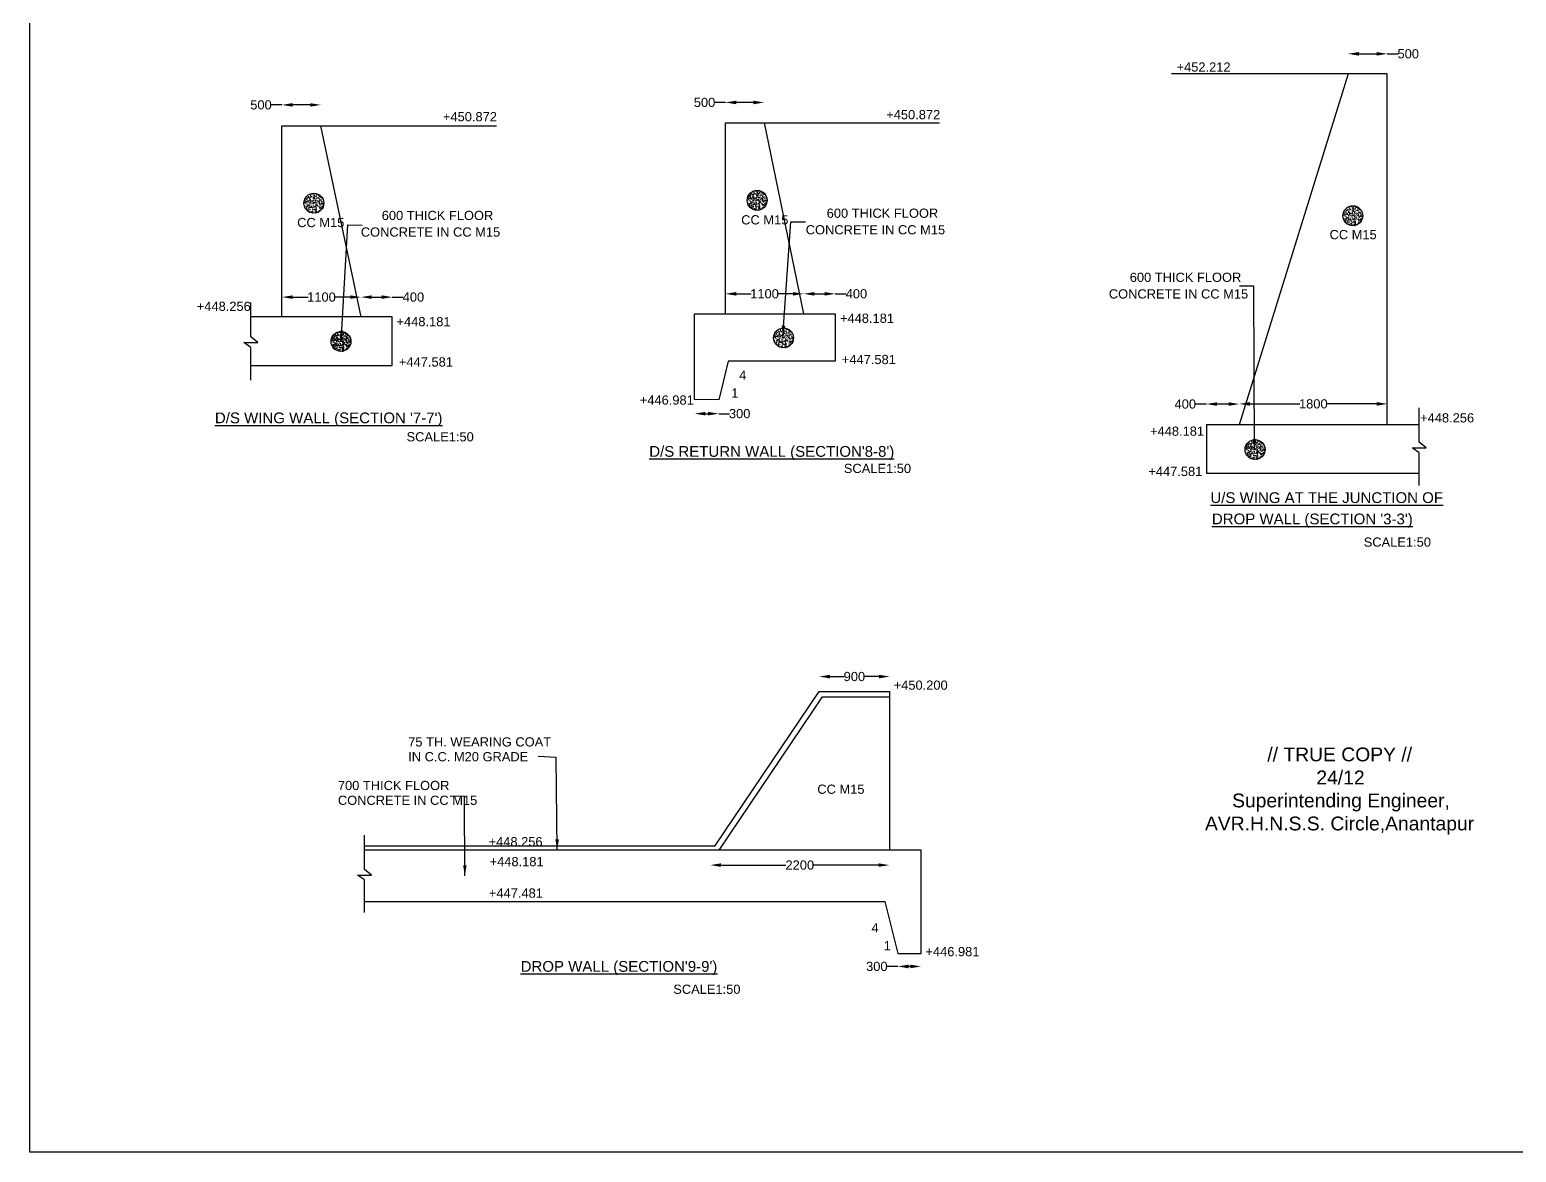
# Model space of a CAD drawing. Header units: millimetres. Extents: x -53248105 to -53232959, y 22134309 to 22146675.
# Drawn here: x -53248105 to -53243263, y 22140773 to 22144430 of the extents above; entities that cross this region are included whole.
import ezdxf

# ---------------------------------------------------------------- set-up
doc = ezdxf.new("R2010")
doc.units = ezdxf.units.MM
doc.header["$MEASUREMENT"] = 0
for name, color, linetype in [('DIMENSION', 7, 'Continuous'), ('DIMENSIONS', 7, 'Continuous'), ('DRAWING', 2, 'Continuous'), ('TEXT', 7, 'Continuous')]:
    doc.layers.add(name, color=color, linetype=linetype)
doc.styles.get("Standard").update_dxf_attribs({"font": 'arial.ttf', "height": 30})
doc.dimstyles.get("Standard").update_dxf_attribs({"dimtxt": 35, "dimasz": 35, "dimexe": 0.18, "dimexo": 0.0625, "dimgap": 0.09, "dimtad": 0, "dimdec": 0, "dimzin": 0, "dimdsep": 46, "dimtxsty": 'Standard', "dimcen": 0.09, "dimse1": 1, "dimse2": 1, "dimadec": 0, "dimazin": 0, "dimtfac": 1, "dimtdec": 0, "dimtofl": 0, "dimtmove": 0, "dimatfit": 3, "dimfxl": 1, "dimtolj": 1, "dimtzin": 0, "dimarcsym": 0})

# ---------------------------------------------------------------- blocks, each defined once
blk = doc.blocks.new('*D68')
at = {"layer": 'Defpoints', "color": 0, "transparency": 16777216}
for p in [(-53244165.1, 22143211.1), (-53244165.1, 22143142.4), (-53243682.8, 22143142.4)]:
    blk.add_point(p, dxfattribs=at)
at = {"layer": 'DIMENSION', "color": 0, "lineweight": -2, "transparency": 16777216}
for p, q in [((-53244130.1, 22143211.1), (-53243967.3, 22143211.1)), ((-53243717.8, 22143211.1), (-53243880.5, 22143211.1))]:
    blk.add_line(p, q, dxfattribs=at)
at = {"layer": 'DIMENSION', "color": 0, "transparency": 16777216}
for points in [[(-53244130.1, 22143217), (-53244130.1, 22143205.3), (-53244165.1, 22143211.1)], [(-53243717.8, 22143217), (-53243717.8, 22143205.3), (-53243682.8, 22143211.1)]]:
    blk.add_solid(points, dxfattribs=at)
at = {"layer": 'DIMENSION', "color": 0, "transparency": 16777216, "insert": (-53243923.9, 22143211.1), "char_height": 30, "attachment_point": 5}
blk.add_mtext('\\A1;1800', dxfattribs=at)
blk = doc.blocks.new('*D69')
at = {"layer": 'Defpoints', "color": 0, "transparency": 16777216}
for p in [(-53244272.1, 22143210.6), (-53244272.1, 22143142.4), (-53244165.1, 22143142.4)]:
    blk.add_point(p, dxfattribs=at)
at = {"layer": 'DIMENSION', "color": 0, "lineweight": -2, "transparency": 16777216}
for p, q in [((-53244272.1, 22143210.6), (-53244307.1, 22143210.6)), ((-53244200.1, 22143210.6), (-53244237.1, 22143210.6))]:
    blk.add_line(p, q, dxfattribs=at)
at = {"layer": 'DIMENSION', "color": 0, "transparency": 16777216}
for points in [[(-53244237.1, 22143216.4), (-53244237.1, 22143204.7), (-53244272.1, 22143210.6)], [(-53244200.1, 22143216.4), (-53244200.1, 22143204.7), (-53244165.1, 22143210.6)]]:
    blk.add_solid(points, dxfattribs=at)
at = {"layer": 'DIMENSION', "color": 0, "transparency": 16777216, "insert": (-53244340.8, 22143210.6), "char_height": 30, "attachment_point": 5}
blk.add_mtext('\\A1;400', dxfattribs=at)
blk = doc.blocks.new('*D70')
at = {"layer": 'Defpoints', "color": 0, "transparency": 16777216}
for p in [(-53243682.8, 22144351.6), (-53243810.5, 22144286.8), (-53243682.8, 22144286.8)]:
    blk.add_point(p, dxfattribs=at)
at = {"layer": 'DIMENSION', "color": 0, "lineweight": -2, "transparency": 16777216}
for p, q in [((-53243775.5, 22144351.6), (-53243717.8, 22144351.6)), ((-53243682.8, 22144351.6), (-53243647.8, 22144351.6))]:
    blk.add_line(p, q, dxfattribs=at)
at = {"layer": 'DIMENSION', "color": 0, "transparency": 16777216}
for points in [[(-53243775.5, 22144357.4), (-53243775.5, 22144345.7), (-53243810.5, 22144351.6)], [(-53243717.8, 22144357.4), (-53243717.8, 22144345.7), (-53243682.8, 22144351.6)]]:
    blk.add_solid(points, dxfattribs=at)
at = {"layer": 'DIMENSION', "color": 0, "transparency": 16777216, "insert": (-53243614.6, 22144351.6), "char_height": 30, "attachment_point": 5}
blk.add_mtext('\\A1;500', dxfattribs=at)
blk = doc.blocks.new('*D71')
at = {"layer": 'Defpoints', "color": 0, "transparency": 16777216}
for p in [(-53245939.3, 22143225), (-53245860.9, 22143224.3), (-53245860.9, 22143179.3)]:
    blk.add_point(p, dxfattribs=at)
at = {"layer": 'DIMENSION', "color": 0, "lineweight": -2, "transparency": 16777216}
for p, q in [((-53245904.3, 22143179.3), (-53245895.9, 22143179.3)), ((-53245860.9, 22143179.3), (-53245825.9, 22143179.3))]:
    blk.add_line(p, q, dxfattribs=at)
at = {"layer": 'DIMENSION', "color": 0, "transparency": 16777216}
for points in [[(-53245904.3, 22143185.2), (-53245904.3, 22143173.5), (-53245939.3, 22143179.3)], [(-53245895.9, 22143185.2), (-53245895.9, 22143173.5), (-53245860.9, 22143179.3)]]:
    blk.add_solid(points, dxfattribs=at)
at = {"layer": 'DIMENSION', "color": 0, "transparency": 16777216, "insert": (-53245792.7, 22143179.3), "char_height": 30, "attachment_point": 5}
blk.add_mtext('\\A1;300', dxfattribs=at)
blk = doc.blocks.new('*D72')
at = {"layer": 'Defpoints', "color": 0, "transparency": 16777216}
for p in [(-53245481, 22143569.7), (-53245584.3, 22143504.4), (-53245481, 22143504.4)]:
    blk.add_point(p, dxfattribs=at)
at = {"layer": 'DIMENSION', "color": 0, "lineweight": -2, "transparency": 16777216}
for p, q in [((-53245549.3, 22143569.7), (-53245516, 22143569.7)), ((-53245481, 22143569.7), (-53245446, 22143569.7))]:
    blk.add_line(p, q, dxfattribs=at)
at = {"layer": 'DIMENSION', "color": 0, "transparency": 16777216}
for points in [[(-53245549.3, 22143575.5), (-53245549.3, 22143563.9), (-53245584.3, 22143569.7)], [(-53245516, 22143575.5), (-53245516, 22143563.9), (-53245481, 22143569.7)]]:
    blk.add_solid(points, dxfattribs=at)
at = {"layer": 'DIMENSION', "color": 0, "transparency": 16777216, "insert": (-53245412.2, 22143569.7), "char_height": 30, "attachment_point": 5}
blk.add_mtext('\\A1;400', dxfattribs=at)
blk = doc.blocks.new('*D73')
at = {"layer": 'Defpoints', "color": 0, "transparency": 16777216}
for p in [(-53245839, 22143569.7), (-53245839, 22143504.4), (-53245584.3, 22143504.4)]:
    blk.add_point(p, dxfattribs=at)
at = {"layer": 'DIMENSION', "color": 0, "lineweight": -2, "transparency": 16777216}
for p, q in [((-53245804, 22143569.7), (-53245755.1, 22143569.7)), ((-53245619.3, 22143569.7), (-53245668.2, 22143569.7))]:
    blk.add_line(p, q, dxfattribs=at)
at = {"layer": 'DIMENSION', "color": 0, "transparency": 16777216}
for points in [[(-53245804, 22143575.5), (-53245804, 22143563.9), (-53245839, 22143569.7)], [(-53245619.3, 22143575.5), (-53245619.3, 22143563.9), (-53245584.3, 22143569.7)]]:
    blk.add_solid(points, dxfattribs=at)
at = {"layer": 'DIMENSION', "color": 0, "transparency": 16777216, "insert": (-53245711.6, 22143569.7), "char_height": 30, "attachment_point": 5}
blk.add_mtext('\\A1;1100', dxfattribs=at)
blk = doc.blocks.new('*D74')
at = {"layer": 'Defpoints', "color": 0, "transparency": 16777216}
for p in [(-53245839, 22144193.2), (-53245839, 22144126.6), (-53245712.9, 22144126.6)]:
    blk.add_point(p, dxfattribs=at)
at = {"layer": 'DIMENSION', "color": 0, "lineweight": -2, "transparency": 16777216}
for p, q in [((-53245839, 22144193.2), (-53245874, 22144193.2)), ((-53245747.9, 22144193.2), (-53245804, 22144193.2))]:
    blk.add_line(p, q, dxfattribs=at)
at = {"layer": 'DIMENSION', "color": 0, "transparency": 16777216}
for points in [[(-53245804, 22144199), (-53245804, 22144187.3), (-53245839, 22144193.2)], [(-53245747.9, 22144199), (-53245747.9, 22144187.3), (-53245712.9, 22144193.2)]]:
    blk.add_solid(points, dxfattribs=at)
at = {"layer": 'DIMENSION', "color": 0, "transparency": 16777216, "insert": (-53245907.1, 22144193.2), "char_height": 30, "attachment_point": 5}
blk.add_mtext('\\A1;500', dxfattribs=at)
blk = doc.blocks.new('*D75')
at = {"layer": 'Defpoints', "color": 0, "transparency": 16777216}
for p in [(-53246924.2, 22143559), (-53247026.2, 22143495), (-53246924.2, 22143495)]:
    blk.add_point(p, dxfattribs=at)
at = {"layer": 'DIMENSION', "color": 0, "lineweight": -2, "transparency": 16777216}
for p, q in [((-53246991.2, 22143559), (-53246959.2, 22143559)), ((-53246924.2, 22143559), (-53246889.2, 22143559))]:
    blk.add_line(p, q, dxfattribs=at)
at = {"layer": 'DIMENSION', "color": 0, "transparency": 16777216}
for points in [[(-53246991.2, 22143564.8), (-53246991.2, 22143553.2), (-53247026.2, 22143559)], [(-53246959.2, 22143564.8), (-53246959.2, 22143553.2), (-53246924.2, 22143559)]]:
    blk.add_solid(points, dxfattribs=at)
at = {"layer": 'DIMENSION', "color": 0, "transparency": 16777216, "insert": (-53246855.4, 22143559), "char_height": 30, "attachment_point": 5}
blk.add_mtext('\\A1;400', dxfattribs=at)
blk = doc.blocks.new('*D76')
at = {"layer": 'Defpoints', "color": 0, "transparency": 16777216}
for p in [(-53247283.9, 22143559), (-53247283.9, 22143495), (-53247026.2, 22143495)]:
    blk.add_point(p, dxfattribs=at)
at = {"layer": 'DIMENSION', "color": 0, "lineweight": -2, "transparency": 16777216}
for p, q in [((-53247248.9, 22143559), (-53247198.5, 22143559)), ((-53247061.2, 22143559), (-53247111.6, 22143559))]:
    blk.add_line(p, q, dxfattribs=at)
at = {"layer": 'DIMENSION', "color": 0, "transparency": 16777216}
for points in [[(-53247248.9, 22143564.9), (-53247248.9, 22143553.2), (-53247283.9, 22143559)], [(-53247061.2, 22143564.9), (-53247061.2, 22143553.2), (-53247026.2, 22143559)]]:
    blk.add_solid(points, dxfattribs=at)
at = {"layer": 'DIMENSION', "color": 0, "transparency": 16777216, "insert": (-53247155, 22143559), "char_height": 30, "attachment_point": 5}
blk.add_mtext('\\A1;1100', dxfattribs=at)
blk = doc.blocks.new('*D77')
at = {"layer": 'Defpoints', "color": 0, "transparency": 16777216}
for p in [(-53247283.9, 22144185.2), (-53247283.9, 22144117.1), (-53247156.7, 22144117.1)]:
    blk.add_point(p, dxfattribs=at)
at = {"layer": 'DIMENSION', "color": 0, "lineweight": -2, "transparency": 16777216}
for p, q in [((-53247283.9, 22144185.2), (-53247318.9, 22144185.2)), ((-53247191.7, 22144185.2), (-53247248.9, 22144185.2))]:
    blk.add_line(p, q, dxfattribs=at)
at = {"layer": 'DIMENSION', "color": 0, "transparency": 16777216}
for points in [[(-53247248.9, 22144191), (-53247248.9, 22144179.4), (-53247283.9, 22144185.2)], [(-53247191.7, 22144191), (-53247191.7, 22144179.4), (-53247156.7, 22144185.2)]]:
    blk.add_solid(points, dxfattribs=at)
at = {"layer": 'DIMENSION', "color": 0, "transparency": 16777216, "insert": (-53247352, 22144185.2), "char_height": 30, "attachment_point": 5}
blk.add_mtext('\\A1;500', dxfattribs=at)
blk = doc.blocks.new('*D78')
at = {"layer": 'Defpoints', "color": 0, "transparency": 16777216}
for p in [(-53245533.8, 22142322.8), (-53245533.8, 22142274.3), (-53245304, 22142274.3)]:
    blk.add_point(p, dxfattribs=at)
at = {"layer": 'DIMENSION', "color": 0, "lineweight": -2, "transparency": 16777216}
for p, q in [((-53245498.8, 22142322.8), (-53245452.1, 22142322.8)), ((-53245339, 22142322.8), (-53245385.7, 22142322.8))]:
    blk.add_line(p, q, dxfattribs=at)
at = {"layer": 'DIMENSION', "color": 0, "transparency": 16777216}
for points in [[(-53245498.8, 22142328.6), (-53245498.8, 22142316.9), (-53245533.8, 22142322.8)], [(-53245339, 22142328.6), (-53245339, 22142316.9), (-53245304, 22142322.8)]]:
    blk.add_solid(points, dxfattribs=at)
at = {"layer": 'DIMENSION', "color": 0, "transparency": 16777216, "insert": (-53245418.9, 22142322.8), "char_height": 30, "attachment_point": 5}
blk.add_mtext('\\A1;900', dxfattribs=at)
blk = doc.blocks.new('*D79')
at = {"layer": 'Defpoints', "color": 0, "transparency": 16777216}
for p in [(-53245888, 22141703.9), (-53245305.3, 22141708.6), (-53245305.3, 22141708.6)]:
    blk.add_point(p, dxfattribs=at)
at = {"layer": 'DIMENSION', "color": 0, "lineweight": -2, "transparency": 16777216}
for p, q in [((-53245853, 22141708.6), (-53245641.8, 22141708.6)), ((-53245340.3, 22141708.6), (-53245551.6, 22141708.6))]:
    blk.add_line(p, q, dxfattribs=at)
at = {"layer": 'DIMENSION', "color": 0, "transparency": 16777216}
for points in [[(-53245853, 22141714.4), (-53245853, 22141702.8), (-53245888, 22141708.6)], [(-53245340.3, 22141714.4), (-53245340.3, 22141702.8), (-53245305.3, 22141708.6)]]:
    blk.add_solid(points, dxfattribs=at)
at = {"layer": 'DIMENSION', "color": 0, "transparency": 16777216, "insert": (-53245596.7, 22141708.6), "char_height": 30, "attachment_point": 5}
blk.add_mtext('\\A1;2200', dxfattribs=at)
blk = doc.blocks.new('*D80')
at = {"layer": 'Defpoints', "color": 0, "transparency": 16777216}
for p in [(-53245277.6, 22141421), (-53245201.6, 22141421), (-53245277.6, 22141378.4)]:
    blk.add_point(p, dxfattribs=at)
at = {"layer": 'DIMENSION', "color": 0, "lineweight": -2, "transparency": 16777216}
for p, q in [((-53245277.6, 22141378.4), (-53245312.6, 22141378.4)), ((-53245236.6, 22141378.4), (-53245242.6, 22141378.4))]:
    blk.add_line(p, q, dxfattribs=at)
at = {"layer": 'DIMENSION', "color": 0, "transparency": 16777216}
for points in [[(-53245242.6, 22141384.3), (-53245242.6, 22141372.6), (-53245277.6, 22141378.4)], [(-53245236.6, 22141384.3), (-53245236.6, 22141372.6), (-53245201.6, 22141378.4)]]:
    blk.add_solid(points, dxfattribs=at)
at = {"layer": 'DIMENSION', "color": 0, "transparency": 16777216, "insert": (-53245345.8, 22141378.4), "char_height": 30, "attachment_point": 5}
blk.add_mtext('\\A1;300', dxfattribs=at)

msp = doc.modelspace()

# ---------------------------------------------------------------- hatches: boundary and pattern name
at = {"layer": 'DIMENSION'}
h = msp.add_hatch(dxfattribs=at)
h.set_pattern_fill('AR-CONC', color=256, scale=2, style=0)
h.set_pattern_definition([(50, (1395.429, -1561.401), (14.345203652, -1.2550426997), [1.5, -16.5]), (355, (1395.429, -1561.4), (-2.7750266723, 15.043842674), [1.2, -13.2]), (100.4514, (1396.624, -1561.505), (11.5701876343, 13.7887908412), [1.2748038, -14.02284224]), (46.1842, (1395.429, -1557.4), (21.3448209725, -3.3103802866), [2.25, -24.75]), (96.6356, (1397.207, -1557.677), (18.693254111, 19.482357418), [1.91220576, -21.03426]), (351.1842, (1395.429, -1557.4), (18.693238903, 19.4823720185), [1.8, -19.8]), (21, (1397.429, -1558.401), (11.9381410424, -8.0523778133), [1.5, -16.5]), (326, (1397.429, -1558.4), (4.8663066384, 14.503000901), [1.2, -13.2]), (71.4514, (1398.424, -1559.072), (16.8044525716, 6.4506099342), [1.2748038, -14.02284224]), (37.5, (1395.4287, -1561.4007), (0.24319710635, 6.65787707663), [0, -13.04, 0, -13.4, 0, -13.25]), (7.5, (1395.429, -1561.401), (5.2613907488, 7.88823423765), [0, -7.64, 0, -12.74, 0, -5.05]), (327.5, (1390.9687, -1561.4007), (10.67644872345, -0.4510974347), [0, -5, 0, -15.6, 0, -20.7]), (317.5, (1388.969, -1561.401), (11.6637233868, 2.0020996466), [0, -6.5, 0, -10.36, 0, -14.7])])
edge = h.paths.add_edge_path()
edge.add_arc((-53245735.7, 22143874.4), 32.4, 0, 360)
h = msp.add_hatch(dxfattribs=at)
h.set_pattern_fill('AR-CONC', color=256, scale=2, style=0)
h.set_pattern_definition([(50, (-48.603, -1570.807), (14.345203652, -1.2550426997), [1.5, -16.5]), (355, (-48.603, -1570.807), (-2.7750266723, 15.043842674), [1.2, -13.2]), (100.4514, (-47.408, -1570.912), (11.5701876343, 13.7887908412), [1.2748038, -14.02284224]), (46.1842, (-48.603, -1566.807), (21.3448209725, -3.3103802866), [2.25, -24.75]), (96.6356, (-46.825, -1567.083), (18.693254111, 19.482357418), [1.91220576, -21.03426]), (351.1842, (-48.603, -1566.807), (18.693238903, 19.4823720185), [1.8, -19.8]), (21, (-46.603, -1567.807), (11.9381410424, -8.0523778133), [1.5, -16.5]), (326, (-46.603, -1567.807), (4.8663066384, 14.503000901), [1.2, -13.2]), (71.4514, (-45.608, -1568.478), (16.8044525716, 6.4506099342), [1.2748038, -14.02284224]), (37.5, (-48.6033, -1570.807), (0.24319710635, 6.65787707663), [0, -13.04, 0, -13.4, 0, -13.25]), (7.5, (-48.603, -1570.807), (5.2613907488, 7.88823423765), [0, -7.64, 0, -12.74, 0, -5.05]), (327.5, (-53.063, -1570.807), (10.67644872345, -0.4510974347), [0, -5, 0, -15.6, 0, -20.7]), (317.5, (-55.063, -1570.807), (11.6637233868, 2.0020996466), [0, -6.5, 0, -10.36, 0, -14.7])])
edge = h.paths.add_edge_path()
edge.add_arc((-53247179.8, 22143865), 32.4, 0, 360)
h = msp.add_hatch(dxfattribs=at)
h.set_pattern_fill('AR-CONC', color=256, scale=2, style=0)
h.set_pattern_definition([(50, (3336.046, -1611.644), (14.345203652, -1.2550426997), [1.5, -16.5]), (355, (3336.046, -1611.644), (-2.7750266723, 15.043842674), [1.2, -13.2]), (100.4514, (3337.242, -1611.748), (11.5701876343, 13.7887908412), [1.2748038, -14.02284224]), (46.1842, (3336.046, -1607.644), (21.3448209725, -3.3103802866), [2.25, -24.75]), (96.6356, (3337.825, -1607.92), (18.693254111, 19.482357418), [1.91220576, -21.03426]), (351.1842, (3336.046, -1607.644), (18.693238903, 19.4823720185), [1.8, -19.8]), (21, (3338.046, -1608.644), (11.9381410424, -8.0523778133), [1.5, -16.5]), (326, (3338.046, -1608.644), (4.8663066384, 14.503000901), [1.2, -13.2]), (71.4514, (3339.041, -1609.315), (16.8044525716, 6.4506099342), [1.2748038, -14.02284224]), (37.5, (3336.046, -1611.644), (0.24319710635, 6.65787707663), [0, -13.04, 0, -13.4, 0, -13.25]), (7.5, (3336.046, -1611.644), (5.2613907488, 7.88823423765), [0, -7.64, 0, -12.74, 0, -5.05]), (327.5, (3331.586, -1611.644), (10.67644872345, -0.4510974347), [0, -5, 0, -15.6, 0, -20.7]), (317.5, (3329.586, -1611.644), (11.6637233868, 2.0020996466), [0, -6.5, 0, -10.36, 0, -14.7])])
edge = h.paths.add_edge_path()
edge.add_arc((-53243795.1, 22143824.2), 32.4, 0, 360)
h = msp.add_hatch(dxfattribs=at)
h.set_pattern_fill('AR-CONC', color=256, scale=2, style=0)
h.set_pattern_definition([(50, (39.718, -2021.279), (14.345203652, -1.2550426997), [1.5, -16.5]), (355, (39.718, -2021.279), (-2.7750266723, 15.043842674), [1.2, -13.2]), (100.4514, (40.913, -2021.383), (11.5701876343, 13.7887908412), [1.2748038, -14.02284224]), (46.1842, (39.718, -2017.279), (21.3448209725, -3.3103802866), [2.25, -24.75]), (96.6356, (41.497, -2017.554), (18.693254111, 19.482357418), [1.91220576, -21.03426]), (351.1842, (39.718, -2017.279), (18.693238903, 19.4823720185), [1.8, -19.8]), (21, (41.718, -2018.279), (11.9381410424, -8.0523778133), [1.5, -16.5]), (326, (41.718, -2018.279), (4.8663066384, 14.503000901), [1.2, -13.2]), (71.4514, (42.713, -2018.95), (16.8044525716, 6.4506099342), [1.2748038, -14.02284224]), (37.5, (39.718, -2021.2785), (0.24319710635, 6.65787707663), [0, -13.04, 0, -13.4, 0, -13.25]), (7.5, (39.718, -2021.2785), (5.2613907488, 7.88823423765), [0, -7.64, 0, -12.74, 0, -5.05]), (327.5, (35.258, -2021.2785), (10.67644872345, -0.4510974347), [0, -5, 0, -15.6, 0, -20.7]), (317.5, (33.258, -2021.2785), (11.6637233868, 2.0020996466), [0, -6.5, 0, -10.36, 0, -14.7])])
edge = h.paths.add_edge_path()
edge.add_arc((-53247091.5, 22143414.6), 32.4, 0, 360)
h = msp.add_hatch(dxfattribs=at)
h.set_pattern_fill('AR-CONC', color=256, scale=2, style=0)
h.set_pattern_definition([(50, (1481.592, -2009.657), (14.345203652, -1.2550426997), [1.5, -16.5]), (355, (1481.592, -2009.657), (-2.7750266723, 15.043842674), [1.2, -13.2]), (100.4514, (1482.787, -2009.761), (11.5701876343, 13.7887908412), [1.2748038, -14.02284224]), (46.1842, (1481.592, -2005.657), (21.3448209725, -3.3103802866), [2.25, -24.75]), (96.6356, (1483.37, -2005.933), (18.693254111, 19.482357418), [1.91220576, -21.03426]), (351.1842, (1481.592, -2005.657), (18.693238903, 19.4823720185), [1.8, -19.8]), (21, (1483.592, -2006.657), (11.9381410424, -8.0523778133), [1.5, -16.5]), (326, (1483.592, -2006.657), (4.8663066384, 14.503000901), [1.2, -13.2]), (71.4514, (1484.587, -2007.328), (16.8044525716, 6.4506099342), [1.2748038, -14.02284224]), (37.5, (1481.592, -2009.657), (0.24319710635, 6.65787707663), [0, -13.04, 0, -13.4, 0, -13.25]), (7.5, (1481.592, -2009.657), (5.2613907488, 7.88823423765), [0, -7.64, 0, -12.74, 0, -5.05]), (327.5, (1477.132, -2009.657), (10.67644872345, -0.4510974347), [0, -5, 0, -15.6, 0, -20.7]), (317.5, (1475.132, -2009.657), (11.6637233868, 2.0020996466), [0, -6.5, 0, -10.36, 0, -14.7])])
edge = h.paths.add_edge_path()
edge.add_arc((-53245649.6, 22143426.2), 32.4, 0, 360)
h = msp.add_hatch(dxfattribs=at)
h.set_pattern_fill('AR-CONC', color=256, scale=2, style=0)
h.set_pattern_definition([(50, (3017.591, -2373.355), (14.345203652, -1.2550426997), [1.5, -16.5]), (355, (3017.59, -2373.355), (-2.7750266723, 15.043842674), [1.2, -13.2]), (100.4514, (3018.786, -2373.459), (11.5701876343, 13.7887908412), [1.2748038, -14.02284224]), (46.1842, (3017.59, -2369.355), (21.3448209725, -3.3103802866), [2.25, -24.75]), (96.6356, (3019.37, -2369.63), (18.693254111, 19.482357418), [1.91220576, -21.03426]), (351.1842, (3017.59, -2369.355), (18.693238903, 19.4823720185), [1.8, -19.8]), (21, (3019.591, -2370.355), (11.9381410424, -8.0523778133), [1.5, -16.5]), (326, (3019.59, -2370.355), (4.8663066384, 14.503000901), [1.2, -13.2]), (71.4514, (3020.585, -2371.026), (16.8044525716, 6.4506099342), [1.2748038, -14.02284224]), (37.5, (3017.5906, -2373.3546), (0.24319710635, 6.65787707663), [0, -13.04, 0, -13.4, 0, -13.25]), (7.5, (3017.5906, -2373.3546), (5.2613907488, 7.88823423765), [0, -7.64, 0, -12.74, 0, -5.05]), (327.5, (3013.1306, -2373.3546), (10.67644872345, -0.4510974347), [0, -5, 0, -15.6, 0, -20.7]), (317.5, (3011.131, -2373.355), (11.6637233868, 2.0020996466), [0, -6.5, 0, -10.36, 0, -14.7])])
edge = h.paths.add_edge_path()
edge.add_arc((-53244113.6, 22143062.5), 32.4, 0, 360)

# ---------------------------------------------------------------- linework, layer by layer
at = {"layer": 'DIMENSION', "color": 0}
msp.add_lwpolyline([(-53239477.5, 22140773), (-53248105.4, 22140773), (-53248105.4, 22146660.8), (-53239477.5, 22146660.8)], close=True, dxfattribs=at)
at = {"layer": 'DIMENSION'}
for centre in [(-53245735.7, 22143874.4), (-53247179.8, 22143865), (-53243795.1, 22143824.2), (-53247091.5, 22143414.6), (-53245649.6, 22143426.2), (-53244113.6, 22143062.5)]:
    msp.add_circle(centre, 32.4, dxfattribs=at)
at = {"layer": 'DRAWING', "color": 0}
for points in [[(-53243682.8, 22143142.4), (-53243682.8, 22144286.8), (-53244386, 22144286.8)], [(-53243810.5, 22144286.8), (-53244165.1, 22143142.4)], [(-53247283.9, 22143495), (-53247283.9, 22144117.1), (-53246584.3, 22144117.1)], [(-53247026.2, 22143495), (-53247156.7, 22144117.1)], [(-53245839, 22143504.4), (-53245839, 22144126.6), (-53245141.7, 22144126.6)], [(-53245712.9, 22144126.6), (-53245584.3, 22143504.4)], [(-53247384.9, 22143288.9), (-53247384.9, 22143395.2), (-53247408.3, 22143411.1), (-53247362.6, 22143411.1), (-53247384.9, 22143429.8), (-53247384.9, 22143541.3)], [(-53247384.9, 22143336.3), (-53246924.2, 22143336.3), (-53246924.2, 22143495), (-53247384.9, 22143495)], [(-53245939.3, 22143225), (-53245939.3, 22143504.4), (-53245481, 22143504.4), (-53245481, 22143350.4), (-53245830.5, 22143350.4), (-53245860.9, 22143224.3), (-53245939.3, 22143225)], [(-53243578.8, 22142945.8), (-53243578.8, 22143052.1), (-53243602.2, 22143067.9), (-53243556.5, 22143067.9), (-53243578.8, 22143086.6), (-53243578.8, 22143198.1)], [(-53243578.8, 22143142.4), (-53244272.1, 22143142.4), (-53244272.1, 22142985.2), (-53243578.8, 22142985.2)], [(-53245873.7, 22141770.7), (-53245533.8, 22142274.3), (-53245304, 22142274.3), (-53245304, 22141757.4)], [(-53245859.4, 22141757.4), (-53245522.5, 22142256.5), (-53245304, 22142256.5)], [(-53247014.7, 22141553.9), (-53247014.7, 22141660.2), (-53247038.1, 22141676.1), (-53246992.4, 22141676.1), (-53247014.7, 22141694.7), (-53247014.7, 22141806.3)], [(-53245873.7, 22141770.7), (-53247014.7, 22141770.7)], [(-53247014.7, 22141589.8), (-53245319.2, 22141589.8), (-53245277.6, 22141421), (-53245201.6, 22141421), (-53245201.6, 22141757.4), (-53247014.7, 22141757.4)]]:
    msp.add_lwpolyline(points, dxfattribs=at)

# ---------------------------------------------------------------- texts
at = {"layer": 'DIMENSIONS', "color": 0, "insert": (-53244483.7, 22142091.7), "char_height": 45, "width": 1291.658, "attachment_point": 1}
msp.add_mtext('\\pi410.05;// TRUE COPY //\\P\\pi569.75;24/12\\P\\pi295.28;Superintending Engineer,\\P\\pi206.93;AVR.H.N.S.S. Circle,Anantapur ', dxfattribs=at)
at = {"layer": 'TEXT', "color": 0}
for s, height, p in [('+452.212', 30, (-53244369.4, 22144293.5)), ('+450.872', 30, (-53246759.3, 22144131.8)), ('+450.872', 30, (-53245315.2, 22144138.5)), ('CC M15', 30, (-53247234.2, 22143787)), ('600 THICK FLOOR', 30, (-53246958.6, 22143810.1)), ('CC M15', 30, (-53245787.6, 22143795.8)), ('600 THICK FLOOR', 30, (-53245509.1, 22143817.4)), ('CONCRETE IN CC M15', 30, (-53247026.8, 22143756.1)), ('CONCRETE IN CC M15', 30, (-53245577.3, 22143763.4)), ('CC M15', 30, (-53243870.9, 22143747.6)), ('600 THICK FLOOR', 30, (-53244521.8, 22143608.5)), ('CONCRETE IN CC M15', 30, (-53244590, 22143554.5)), ('+448.256', 30, (-53247561.2, 22143514.1)), ('+448.181', 30, (-53246910.5, 22143464.1)), ('+448.181', 30, (-53245465.8, 22143475.2)), ('+447.581', 30, (-53245459.7, 22143340.7)), ('+447.581', 30, (-53246902.6, 22143332.9)), ('4', 30, (-53245794.3, 22143289.7)), ('+446.981', 30, (-53246118, 22143208.7)), ('1', 30, (-53245820, 22143231.6)), ("%%UD/S WING WALL (SECTION '7-7')", 35, (-53247502.1, 22143148.1)), ('+448.256', 30, (-53243575.9, 22143150.7)), ('+448.181', 30, (-53244455.7, 22143107.3)), ('SCALE1:50', 30, (-53246877.8, 22143089)), ("%%UD/S RETURN WALL (SECTION'8-8')", 35, (-53246087.2, 22143038.8)), ('SCALE1:50', 30, (-53245453.2, 22142985.9)), ('+447.581', 30, (-53244461.4, 22142976.1)), ('%%UU/S WING AT THE JUNCTION OF', 35, (-53244259, 22142888.2)), ("%%UDROP WALL (SECTION '3-3')", 35, (-53244254.2, 22142818.9)), ('SCALE1:50', 30, (-53243759.6, 22142745.9)), ('+450.200', 30, (-53245290.9, 22142279.9)), ('75 TH. WEARING COAT', 30, (-53246872.5, 22142095)), ('IN C.C. M20 GRADE', 30, (-53246872.5, 22142046.8)), ('700 THICK FLOOR ', 30, (-53247101.5, 22141953)), ('CC M15', 30, (-53245539.7, 22141940.9)), ('CONCRETE IN CC M15', 30, (-53247101.5, 22141904.8)), ('+448.256', 30, (-53246610.6, 22141769.8)), ('+448.181', 30, (-53246607.2, 22141705)), ('+447.481', 30, (-53246609.5, 22141602.4)), ('4', 30, (-53245363.3, 22141489.3)), ('1', 30, (-53245323.2, 22141431.2)), ('+446.981', 30, (-53245187.4, 22141411.8)), ("%%UDROP WALL (SECTION'9-9')", 35, (-53246506.1, 22141361.1)), ('SCALE1:50', 30, (-53246008.9, 22141289.2))]:
    msp.add_text(s, height=height, dxfattribs=at).set_placement(p)

# ---------------------------------------------------------------- dimensions: what is measured, and where the dimension line sits
at = {"layer": 'DIMENSION', "color": 0}
for base, p1, p2, text, picture, middle in [((-53243682.8, 22144351.6), (-53243810.5, 22144286.8), (-53243682.8, 22144286.8), '500', '*D70', (-53243614.6, 22144351.6)), ((-53247283.9, 22144185.2), (-53247156.7, 22144117.1), (-53247283.9, 22144117.1), '500', '*D77', (-53247352, 22144185.2)), ((-53245839, 22144193.2), (-53245712.9, 22144126.6), (-53245839, 22144126.6), '500', '*D74', (-53245907.1, 22144193.2)), ((-53247283.9, 22143559), (-53247026.2, 22143495), (-53247283.9, 22143495), '1100', '*D76', (-53247155, 22143559)), ((-53246924.2, 22143559), (-53247026.2, 22143495), (-53246924.2, 22143495), '400', '*D75', (-53246855.4, 22143559)), ((-53245839, 22143569.7), (-53245584.3, 22143504.4), (-53245839, 22143504.4), '1100', '*D73', (-53245711.6, 22143569.7)), ((-53245481, 22143569.7), (-53245584.3, 22143504.4), (-53245481, 22143504.4), '400', '*D72', (-53245412.2, 22143569.7)), ((-53245860.9, 22143179.3), (-53245939.3, 22143225), (-53245860.9, 22143224.3), '300', '*D71', (-53245792.7, 22143179.3)), ((-53244272.1, 22143210.6), (-53244165.1, 22143142.4), (-53244272.1, 22143142.4), '400', '*D69', (-53244340.8, 22143210.6)), ((-53244165.1, 22143211.1), (-53243682.8, 22143142.4), (-53244165.1, 22143142.4), '1800', '*D68', (-53243923.9, 22143211.1)), ((-53245533.8, 22142322.8), (-53245304, 22142274.3), (-53245533.8, 22142274.3), '900', '*D78', (-53245418.9, 22142322.8)), ((-53245305.3, 22141708.6), (-53245888, 22141703.9), (-53245305.3, 22141708.6), '2200', '*D79', (-53245596.7, 22141708.6)), ((-53245277.6, 22141378.4), (-53245201.6, 22141421), (-53245277.6, 22141421), '300', '*D80', (-53245345.8, 22141378.4))]:
    dim = msp.add_linear_dim(base=base, p1=p1, p2=p2, text=text, dimstyle='Standard', dxfattribs=at)
    dim.commit()
    dim.dimension.update_dxf_attribs({"geometry": picture, "text_midpoint": middle})

# ---------------------------------------------------------------- leaders
for points in [[(-53245652.3, 22143431), (-53245626.2, 22143804.2), (-53245578.3, 22143804.1)], [(-53247091.2, 22143414.8), (-53247068.8, 22143794.1), (-53247022.4, 22143793.7)], [(-53244115.7, 22143061.3), (-53244117.7, 22143594.9), (-53244164.2, 22143594.9)], [(-53246386.9, 22141757.4), (-53246390.6, 22142059.1), (-53246448.9, 22142062.1)], [(-53246687.7, 22141673.2), (-53246689.4, 22141932.9), (-53246735.7, 22141932.3)]]:
    msp.add_leader(points, dimstyle='Standard', override={"dimgap": 0.09, "dimtad": 0}, dxfattribs=at)

doc.saveas('drawing.dxf')
